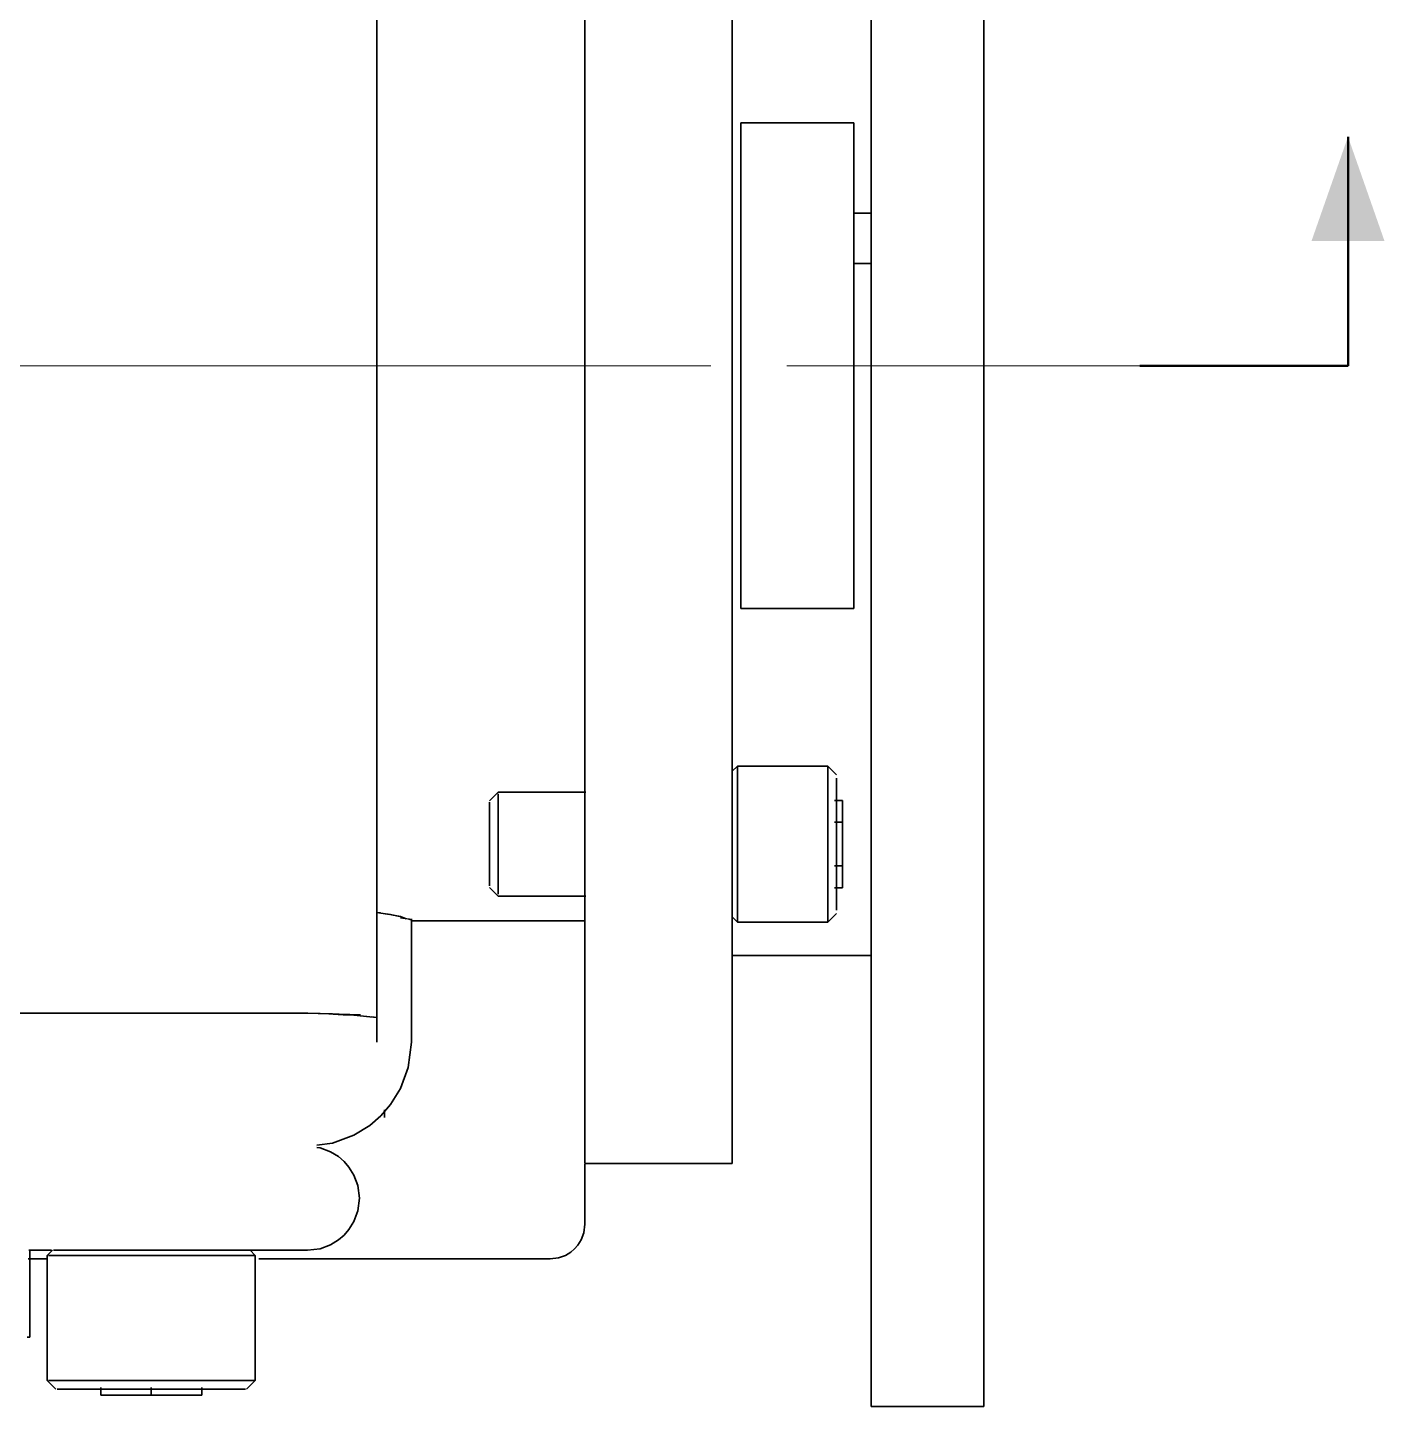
# Model space of a CAD drawing. Header units: millimetres. Extents: x 0 to 420, y 0 to 297.
# Drawn here: x 169.94 to 209.05, y 60 to 99.75 of the extents above; entities that cross this region are included whole.
import ezdxf

# ---------------------------------------------------------------- set-up
doc = ezdxf.new("R2010")
doc.units = ezdxf.units.MM
doc.header["$LTSCALE"] = 6
doc.linetypes.add('CENTER', pattern=[5.08, 3.175, -0.635, 0.635, -0.635])
for name, color, linetype, lineweight in [('CENTRO', 7, 'CENTER', 18), ('PLANO', 7, 'Continuous', 50), ('VISIVEL', 7, 'Continuous', 35)]:
    doc.layers.add(name, color=color, linetype=linetype, lineweight=lineweight)

msp = doc.modelspace()

# ---------------------------------------------------------------- hatches: boundary and pattern name
at = {"layer": 'PLANO'}
msp.add_hatch(color=7, dxfattribs=at).paths.add_polyline_path([(208, 96.6), (206.95, 93.6), (209.05, 93.6)])

# ---------------------------------------------------------------- linework, layer by layer
at = {"layer": 'CENTRO'}
for p, q in [((102, 90), (208, 90)), ((108, 90), (202, 90))]:
    msp.add_line(p, q, dxfattribs=at)
at = {"layer": 'PLANO'}
for q in [(208, 96.6), (202, 90)]:
    msp.add_line((208, 90), q, dxfattribs=at)
at = {"layer": 'VISIVEL'}
for p, q in [((186, 101.5), (186, 99.72)), ((190.25, 101.5), (190.25, 99.72)), ((180, 100.9), (180, 99.5)), ((180, 100.285), (180, 99.225)), ((186, 100.285), (186, 99.175)), ((194.25, 97.765), (194.25, 100.26)), ((197.5, 97.765), (197.5, 100.26)), ((197.5, 100.26), (197.5, 97.765)), ((190.25, 98.5), (190.25, 99.825)), ((197.5, 100), (197.5, 99.31)), ((197.5, 100), (197.5, 99.14)), ((197.5, 98.45), (197.5, 99.785)), ((197.5, 99.785), (197.5, 98.45)), ((180, 99.5), (180, 98.03)), ((186, 99.72), (186, 97.865)), ((190.25, 99.75), (190.25, 98.5)), ((190.25, 99.72), (190.25, 97.865)), ((190.25, 99.68), (190.25, 98.5)), ((194.25, 99.745), (194.25, 98.57)), ((180, 99.175), (180, 98.045)), ((186, 99.175), (186, 98)), ((197.5, 98.45), (197.5, 99.31)), ((197.5, 98.45), (197.5, 99.14)), ((180, 98.83), (180, 98)), ((190.25, 98.5), (190.25, 97.185)), ((190.25, 98.425), (190.25, 97.185)), ((194.25, 97.185), (194.25, 98.5)), ((194.25, 98.495), (194.25, 97.26)), ((197.5, 97.065), (197.5, 98.45)), ((197.5, 98.45), (197.5, 98.24)), ((197.5, 98.45), (197.5, 98.23)), ((197.5, 98.45), (197.5, 97.735)), ((197.5, 98.45), (197.5, 97.555)), ((197.5, 96.84), (197.5, 98.255)), ((197.5, 98.23), (197.5, 96.84)), ((180, 98.03), (180, 96.5)), ((180, 98), (180, 97.635)), ((180, 98), (180, 96.81)), ((186, 98), (186, 96.76)), ((186, 97.865), (186, 95.955)), ((190.25, 95.955), (190.25, 97.865)), ((180, 97.635), (180, 96.76)), ((194.25, 95.21), (194.25, 97.765)), ((197.5, 95.21), (197.5, 97.765)), ((197.5, 95.21), (197.5, 97.765)), ((197.5, 96.84), (197.5, 97.735)), ((197.5, 96.84), (197.5, 97.555)), ((190.25, 97.185), (190.25, 97.11)), ((190.25, 97.185), (190.25, 95.815)), ((190.25, 97.11), (190.25, 97)), ((190.25, 95.815), (190.25, 97)), ((193.75, 97), (190.5, 97)), ((190.5, 97), (190.5, 83)), ((192.485, 97), (190.5, 97)), ((190.5, 97), (190.5, 95.82)), ((190.5, 97), (190.5, 96.645)), ((190.605, 97), (190.5, 97)), ((190.605, 97), (193.75, 97)), ((193.75, 97), (192.485, 97)), ((193.75, 97), (193.75, 96.045)), ((193.75, 97), (193.75, 83)), ((194.25, 95.86), (194.25, 97.185)), ((194.25, 97.185), (194.25, 96.715)), ((194.25, 97.18), (194.25, 97)), ((194.25, 95.89), (194.25, 97)), ((197.5, 96.84), (197.5, 97.065)), ((180, 96.76), (180, 96.385)), ((180, 96.76), (180, 95.52)), ((186, 96.76), (186, 95.47)), ((197.5, 96.61), (197.5, 96.84)), ((197.5, 96.61), (197.5, 96.84)), ((197.5, 96.84), (197.5, 96.1)), ((197.5, 96.84), (197.5, 95.915)), ((197.5, 95.175), (197.5, 96.625)), ((197.5, 95.175), (197.5, 96.61)), ((197.5, 96.61), (197.5, 95.175)), ((180, 96.5), (180, 94.92)), ((180, 96.385), (180, 95.47)), ((186, 95.955), (186, 93.995)), ((190.25, 93.995), (190.25, 95.955)), ((190.25, 94.4), (190.25, 95.815)), ((190.25, 95.815), (190.25, 95.735)), ((190.5, 95.815), (190.5, 94.4)), ((190.5, 95.815), (190.5, 95.74)), ((193.75, 96.045), (193.75, 95.88)), ((194.25, 95.815), (194.25, 95.89)), ((194.25, 94.4), (194.25, 95.815)), ((194.25, 95.815), (194.25, 94.4)), ((194.25, 95.81), (194.25, 94.48)), ((197.5, 95.175), (197.5, 96.1)), ((197.5, 95.175), (197.5, 95.915)), ((180, 95.47), (180, 95.08)), ((180, 95.47), (180, 94.185)), ((186, 95.47), (186, 94.14)), ((190.25, 94.4), (190.25, 95.735)), ((190.5, 95.655), (190.5, 95.74)), ((190.5, 95.655), (190.5, 95.74)), ((190.5, 94.4), (190.5, 95.74)), ((190.5, 94.405), (190.5, 95.655)), ((193.75, 95.79), (193.75, 94.635)), ((193.75, 94.635), (193.75, 95.775)), ((193.75, 94.4), (193.75, 95.77)), ((180, 95.08), (180, 94.14)), ((194.25, 92.615), (194.25, 95.21)), ((197.5, 92.615), (197.5, 95.21)), ((197.5, 92.615), (197.5, 95.21)), ((197.5, 94.94), (197.5, 95.175)), ((197.5, 94.94), (197.5, 95.175)), ((197.5, 95.175), (197.5, 94.42)), ((197.5, 95.175), (197.5, 94.23)), ((180, 94.92), (180, 93.3)), ((193.75, 94.635), (193.75, 94.47)), ((197.5, 94.94), (197.5, 93.475)), ((197.5, 94.94), (197.5, 93.475)), ((190.25, 94.4), (190.25, 92.95)), ((190.25, 94.4), (190.25, 94.32)), ((190.25, 92.95), (190.25, 94.32)), ((190.5, 94.325), (190.5, 94.4)), ((190.5, 94.4), (190.5, 92.95)), ((190.5, 94.4), (190.5, 92.95)), ((190.5, 94.24), (190.5, 94.325)), ((190.5, 92.955), (190.5, 94.24)), ((194.25, 94.4), (193.75, 94.4)), ((193.75, 94.375), (193.75, 93.195)), ((193.75, 94.355), (193.75, 92.69)), ((193.75, 94.355), (193.75, 93.195)), ((194.25, 94.4), (194.25, 94.48)), ((194.25, 92.95), (194.25, 94.4)), ((194.25, 93.03), (194.25, 94.395)), ((197.5, 93.475), (197.5, 94.42)), ((197.5, 93.475), (197.5, 94.23)), ((180, 94.14), (180, 93.74)), ((180, 94.14), (180, 92.825)), ((186, 94.14), (186, 92.78)), ((186, 93.995), (186, 92.005)), ((190.25, 93.995), (190.25, 92.005)), ((180, 93.74), (180, 92.78)), ((197.5, 93.475), (197.5, 93.23)), ((197.5, 93.475), (197.5, 91.98)), ((197.5, 93.475), (197.5, 92.705)), ((197.5, 93.475), (197.5, 92.51)), ((180, 93.3), (180, 91.655)), ((193.75, 93.195), (193.75, 93.02)), ((193.75, 93.195), (193.75, 92.95)), ((194.25, 92.95), (194.25, 93.03)), ((197.5, 93.23), (197.5, 91.745)), ((180, 92.78), (180, 92.37)), ((180, 92.78), (180, 91.44)), ((186, 92.78), (186, 91.395)), ((190.25, 92.95), (190.25, 91.48)), ((190.25, 92.95), (190.25, 92.87)), ((190.25, 91.48), (190.25, 92.87)), ((190.5, 92.875), (190.5, 92.95)), ((190.5, 92.79), (190.5, 92.875)), ((190.5, 92.875), (190.5, 91.48)), ((190.5, 91.485), (190.5, 92.79)), ((190.5, 92.79), (190.5, 91.48)), ((194.25, 92.95), (193.75, 92.95)), ((193.75, 92.69), (193.75, 92.94)), ((193.75, 92.925), (193.75, 91.725)), ((193.75, 92.14), (193.75, 92.69)), ((194.25, 92.95), (194.25, 91.48)), ((194.25, 92.945), (194.25, 91.565)), ((194.25, 90), (194.25, 92.615)), ((197.5, 91.745), (197.5, 92.705)), ((197.5, 92.615), (197.5, 90)), ((197.5, 90), (197.5, 92.615)), ((180, 92.37), (180, 91.395)), ((197.5, 91.745), (197.5, 92.51)), ((186, 92.005), (186, 90)), ((190.25, 92.005), (190.25, 90)), ((193.75, 92.14), (193.75, 91.545)), ((197.5, 91.98), (197.5, 91.745)), ((180, 91.655), (180, 90)), ((190.25, 91.48), (190.25, 91.4)), ((190.25, 91.48), (190.25, 90)), ((190.5, 91.405), (190.5, 91.48)), ((190.5, 91.405), (190.5, 91.48)), ((193.75, 91.725), (193.75, 91.555)), ((193.75, 91.48), (193.75, 90.51)), ((193.75, 90.51), (193.75, 91.465)), ((193.75, 91.455), (193.75, 90.245)), ((194.25, 91.595), (194.25, 91.39)), ((194.25, 91.595), (194.25, 91.465)), ((194.25, 91.48), (194.25, 91.565)), ((194.25, 91.43), (194.25, 91.555)), ((194.25, 91.43), (194.25, 91.51)), ((194.25, 91.48), (194.25, 90)), ((194.25, 91.475), (194.25, 90.08)), ((194.25, 91.165), (194.25, 91.43)), ((194.25, 91.43), (194.25, 91.225)), ((197.5, 91.745), (197.5, 90.24)), ((197.5, 91.745), (197.5, 90.24)), ((197.5, 91.745), (197.5, 90.775)), ((197.5, 91.745), (197.5, 90.97)), ((197.5, 91.57), (197.5, 91.65)), ((197.5, 91.45), (197.5, 91.595)), ((197.5, 91.585), (197.5, 91.46)), ((197.5, 91.585), (197.5, 91.46)), ((197.5, 91.44), (197.5, 91.565)), ((197.5, 91.44), (197.5, 91.565)), ((197.5, 91.43), (197.5, 91.555)), ((197.5, 91.165), (197.5, 91.43)), ((197.5, 91.43), (197.5, 91.165)), ((197.5, 91.165), (197.5, 91.43)), ((180, 91.395), (180, 90.985)), ((180, 91.395), (180, 90.045)), ((186, 91.395), (186, 90)), ((190.25, 90), (190.25, 91.4)), ((190.5, 91.315), (190.5, 91.405)), ((190.5, 91.015), (190.5, 91.405)), ((190.5, 90.005), (190.5, 91.315)), ((190.5, 91.015), (190.5, 91.315)), ((194.25, 91.165), (194.25, 91.37)), ((194.25, 91.165), (194.25, 90.825)), ((194.25, 91.165), (194.25, 90.825)), ((194.25, 91.165), (194.25, 90.905)), ((194.25, 91.165), (194.25, 91.09)), ((194.25, 90.825), (194.25, 91.09)), ((197.5, 91.415), (197.5, 91.215)), ((197.5, 91.415), (197.5, 91.215)), ((197.5, 91.18), (197.5, 91.38)), ((197.5, 91.38), (197.5, 91.18)), ((197.5, 91.165), (197.5, 90.825)), ((197.5, 91.04), (197.5, 91.165)), ((197.5, 91.15), (197.5, 90.885)), ((197.5, 91.15), (197.5, 90.885)), ((197.5, 91.135), (197.5, 90.825)), ((197.5, 90.845), (197.5, 91.105)), ((197.5, 90.845), (197.5, 91.105)), ((197.5, 91.04), (197.5, 90.825)), ((180, 90.985), (180, 90)), ((190.5, 91.015), (190.5, 90.005)), ((194.25, 90.825), (194.25, 90.905)), ((194.25, 90.825), (194.25, 90.715)), ((194.25, 90.825), (194.25, 90.735)), ((194.25, 90.825), (194.25, 90.515)), ((194.25, 90.735), (194.25, 90.425)), ((194.25, 90.425), (194.25, 90.735)), ((194.25, 90.715), (194.25, 90.385)), ((197.5, 90), (197.5, 90.97)), ((197.5, 90.825), (197.5, 90.605)), ((197.5, 90.825), (197.5, 90.425)), ((197.5, 90.825), (197.5, 90.16)), ((197.5, 90.825), (197.5, 90.725)), ((197.5, 90.805), (197.5, 90.5)), ((197.5, 90.805), (197.5, 90.5)), ((197.5, 90), (197.5, 90.775)), ((197.5, 90.45), (197.5, 90.755)), ((197.5, 90.45), (197.5, 90.755)), ((197.5, 90.64), (197.5, 90.725)), ((197.5, 90.64), (197.5, 90.425)), ((193.75, 90.29), (193.75, 90.51)), ((193.75, 90.245), (193.75, 90.07)), ((194.25, 90.425), (194.25, 90.515)), ((194.25, 90), (194.25, 90.425)), ((194.25, 90.425), (194.25, 90.33)), ((194.25, 90.425), (194.25, 90.095)), ((194.25, 90.385), (194.25, 90)), ((194.25, 90), (194.25, 90.33)), ((197.5, 90.605), (197.5, 90.425)), ((197.5, 90.425), (197.5, 90.24)), ((197.5, 90.425), (197.5, 90.35)), ((197.5, 90.425), (197.5, 90.115)), ((197.5, 90.425), (197.5, 90.35)), ((197.5, 90.425), (197.5, 90.35)), ((197.5, 90.405), (197.5, 90.08)), ((197.5, 90.405), (197.5, 90.08)), ((197.5, 90.355), (197.5, 90.16)), ((197.5, 90.35), (197.5, 90.16)), ((197.5, 90.025), (197.5, 90.35)), ((197.5, 90.025), (197.5, 90.35)), ((197.5, 90.24), (197.5, 90.08)), ((197.5, 90), (197.5, 90.24)), ((197.5, 90.24), (197.5, 90)), ((180, 90), (180, 89.59)), ((180, 88.345), (180, 90)), ((180, 88.605), (180, 89.955)), ((186, 90), (186, 87.995)), ((186, 90), (186, 88.605)), ((190.25, 90), (190.25, 87.995)), ((190.25, 90), (190.25, 89.92)), ((190.25, 88.52), (190.25, 90)), ((190.25, 88.52), (190.25, 89.92)), ((190.5, 89.845), (190.5, 90)), ((190.5, 90), (190.5, 89.925)), ((190.5, 89.925), (190.5, 89.835)), ((190.5, 89.71), (190.5, 89.845)), ((190.5, 89.835), (190.5, 88.525)), ((193.75, 89.985), (193.75, 88.52)), ((193.75, 89.975), (193.75, 88.765)), ((194.25, 90), (194.25, 90.095)), ((194.25, 90), (194.25, 90.08)), ((194.25, 87.385), (194.25, 90)), ((194.25, 90), (194.25, 89.605)), ((194.25, 90), (194.25, 89.575)), ((194.25, 90), (194.25, 88.6)), ((194.25, 90), (194.25, 89.905)), ((194.25, 90), (194.25, 89.67)), ((194.25, 89.995), (194.25, 88.6)), ((194.25, 89.575), (194.25, 89.905)), ((197.5, 90.16), (197.5, 90.04)), ((197.5, 90.16), (197.5, 90)), ((197.5, 90.08), (197.5, 90)), ((197.5, 90.08), (197.5, 90)), ((197.5, 90), (197.5, 90.08)), ((197.5, 90), (197.5, 90.08)), ((197.5, 90), (197.5, 87.385)), ((197.5, 87.385), (197.5, 90)), ((197.5, 90), (197.5, 89.92)), ((197.5, 90), (197.5, 89.76)), ((197.5, 90), (197.5, 89.92)), ((197.5, 90), (197.5, 89.755)), ((197.5, 90), (197.5, 89.84)), ((197.5, 90), (197.5, 89.03)), ((197.5, 90), (197.5, 89.225)), ((197.5, 90), (197.5, 89.92)), ((197.5, 90), (197.5, 89.92)), ((197.5, 89.975), (197.5, 89.65)), ((197.5, 89.975), (197.5, 89.65)), ((197.5, 89.96), (197.5, 89.84)), ((197.5, 89.92), (197.5, 89.575)), ((197.5, 89.595), (197.5, 89.92)), ((197.5, 89.595), (197.5, 89.92)), ((197.5, 89.84), (197.5, 89.575)), ((197.5, 89.84), (197.5, 89.575)), ((180, 89.59), (180, 88.605)), ((190.5, 89.49), (190.5, 89.71)), ((190.5, 89.49), (190.5, 88.52)), ((194.25, 89.575), (194.25, 89.67)), ((194.25, 89.255), (194.25, 89.575)), ((194.25, 89.575), (194.25, 88.75)), ((194.25, 89.575), (194.25, 89.485)), ((194.25, 89.575), (194.25, 89.265)), ((194.25, 89.175), (194.25, 89.485)), ((197.5, 88.255), (197.5, 89.76)), ((197.5, 88.255), (197.5, 89.755)), ((197.5, 89.575), (197.5, 89.65)), ((197.5, 89.575), (197.5, 89.65)), ((197.5, 89.575), (197.5, 89.175)), ((197.5, 89.575), (197.5, 89.175)), ((197.5, 89.575), (197.5, 88.945)), ((197.5, 89.425), (197.5, 89.575)), ((197.5, 89.55), (197.5, 89.245)), ((197.5, 89.55), (197.5, 89.245)), ((197.5, 89.195), (197.5, 89.5)), ((197.5, 89.195), (197.5, 89.5)), ((194.25, 89.175), (194.25, 89.265)), ((194.25, 89.175), (194.25, 88.835)), ((194.25, 89.175), (194.25, 89.095)), ((194.25, 89.175), (194.25, 88.91)), ((194.25, 89.16), (194.25, 88.875)), ((194.25, 88.835), (194.25, 89.095)), ((197.5, 89.34), (197.5, 89.425)), ((197.5, 88.255), (197.5, 89.225)), ((197.5, 89.175), (197.5, 89.045)), ((197.5, 88.88), (197.5, 89.175)), ((197.5, 89.155), (197.5, 88.895)), ((197.5, 89.155), (197.5, 88.895)), ((197.5, 88.96), (197.5, 89.13)), ((197.5, 89.12), (197.5, 88.84)), ((197.5, 88.85), (197.5, 89.115)), ((197.5, 88.85), (197.5, 89.115)), ((193.75, 88.765), (193.75, 88.59)), ((194.25, 88.965), (194.25, 88.57)), ((194.25, 88.835), (194.25, 88.91)), ((194.25, 88.835), (194.25, 88.63)), ((194.25, 88.57), (194.25, 88.775)), ((197.5, 88.255), (197.5, 89.03)), ((197.5, 88.57), (197.5, 88.97)), ((197.5, 88.96), (197.5, 88.835)), ((197.5, 88.835), (197.5, 88.69)), ((197.5, 88.835), (197.5, 88.57)), ((197.5, 88.835), (197.5, 88.57)), ((197.5, 88.82), (197.5, 88.62)), ((197.5, 88.82), (197.5, 88.62)), ((197.5, 88.585), (197.5, 88.785)), ((197.5, 88.585), (197.5, 88.785)), ((180, 88.605), (180, 88.2)), ((180, 87.22), (180, 88.56)), ((180, 88.345), (180, 86.7)), ((186, 88.605), (186, 87.22)), ((190.25, 87.05), (190.25, 88.52)), ((190.25, 88.52), (190.25, 88.435)), ((190.25, 87.05), (190.25, 88.435)), ((190.5, 88.52), (190.5, 88.44)), ((190.5, 88.52), (190.5, 87.045)), ((190.5, 88.44), (190.5, 88.355)), ((190.5, 88.355), (190.5, 87.055)), ((190.5, 88.355), (190.5, 87.045)), ((193.75, 88.505), (193.75, 88.31)), ((193.75, 88.49), (193.75, 87.295)), ((193.75, 87.295), (193.75, 88.31)), ((194.25, 88.52), (194.25, 88.6)), ((194.25, 88.57), (194.25, 88.445)), ((194.25, 88.405), (194.25, 88.535)), ((194.25, 88.52), (194.25, 87.13)), ((194.25, 88.515), (194.25, 87.13)), ((194.25, 88.495), (194.25, 88.405)), ((197.5, 88.57), (197.5, 88.405)), ((197.5, 88.56), (197.5, 88.435)), ((197.5, 88.56), (197.5, 88.435)), ((197.5, 88.405), (197.5, 88.54)), ((197.5, 88.415), (197.5, 88.54)), ((197.5, 88.415), (197.5, 88.54)), ((197.5, 88.515), (197.5, 88.435)), ((197.5, 88.015), (197.5, 88.255)), ((197.5, 88.015), (197.5, 88.255)), ((197.5, 88.255), (197.5, 87.295)), ((197.5, 88.255), (197.5, 87.49)), ((180, 88.2), (180, 87.22)), ((186, 87.995), (186, 86.005)), ((190.25, 87.995), (190.25, 86.005)), ((197.5, 88.015), (197.5, 86.525)), ((197.5, 88.015), (197.5, 86.525)), ((197.5, 86.525), (197.5, 87.49)), ((180, 87.22), (180, 86.82)), ((180, 85.86), (180, 87.175)), ((186, 87.22), (186, 85.86)), ((190.25, 87.05), (190.25, 86.97)), ((190.25, 85.6), (190.25, 87.05)), ((190.5, 87.05), (190.5, 86.97)), ((193.75, 87.295), (193.75, 87.12)), ((194.25, 84.79), (194.25, 87.385)), ((194.25, 87.05), (194.25, 87.13)), ((194.25, 87.05), (194.25, 85.68)), ((197.5, 87.385), (197.5, 84.79)), ((197.5, 84.79), (197.5, 87.385)), ((197.5, 86.525), (197.5, 87.295)), ((180, 86.82), (180, 85.86)), ((180, 86.7), (180, 85.08)), ((190.25, 85.6), (190.25, 86.97)), ((190.5, 86.525), (190.5, 87.045)), ((190.5, 86.97), (190.5, 86.885)), ((190.5, 86.885), (190.5, 85.605)), ((193.75, 87.035), (193.75, 86.175)), ((193.75, 86.175), (193.75, 87.035)), ((193.75, 87.02), (193.75, 85.84)), ((194.25, 87.045), (194.25, 85.68)), ((190.5, 86.525), (190.5, 85.605)), ((197.5, 86.525), (197.5, 86.29)), ((197.5, 86.525), (197.5, 86.29)), ((197.5, 86.525), (197.5, 85.58)), ((197.5, 86.525), (197.5, 85.77)), ((197.5, 86.29), (197.5, 84.825)), ((197.5, 84.825), (197.5, 86.29)), ((197.5, 85.82), (197.5, 86.27)), ((180, 85.86), (180, 85.465)), ((186, 86.005), (186, 84.045)), ((186, 85.86), (186, 84.53)), ((190.25, 86.005), (190.25, 84.045)), ((193.75, 85.67), (193.75, 86.17)), ((197.5, 85.82), (197.5, 86.24)), ((180, 84.53), (180, 85.815)), ((180, 85.465), (180, 84.53)), ((190.25, 84.185), (190.25, 85.6)), ((190.25, 85.6), (190.25, 85.52)), ((190.25, 84.185), (190.25, 85.52)), ((190.5, 85.6), (190.5, 85.525)), ((190.5, 85.525), (190.5, 85.445)), ((193.75, 85.84), (193.75, 85.67)), ((193.75, 84.015), (193.75, 85.595)), ((193.75, 85.595), (193.75, 84.185)), ((193.75, 85.575), (193.75, 84.42)), ((193.75, 84.255), (193.75, 85.56)), ((194.25, 85.6), (194.25, 85.68)), ((194.25, 85.6), (194.25, 85.68)), ((194.25, 85.595), (194.25, 84.265)), ((197.5, 84.825), (197.5, 85.77)), ((197.5, 84.825), (197.5, 85.58)), ((180, 85.08), (180, 83.5)), ((190.5, 85.445), (190.5, 84.19)), ((190.5, 84.73), (190.5, 85.445)), ((190.5, 84.73), (190.5, 84.19)), ((194.25, 82.235), (194.25, 84.79)), ((197.5, 84.825), (197.5, 84.085)), ((197.5, 84.825), (197.5, 83.9)), ((197.5, 84.825), (197.5, 83.39)), ((197.5, 84.825), (197.5, 83.39)), ((197.5, 82.235), (197.5, 84.79)), ((197.5, 84.79), (197.5, 82.235)), ((180, 84.53), (180, 84.15)), ((180, 83.24), (180, 84.48)), ((186, 84.53), (186, 83.24)), ((193.75, 84.42), (193.75, 84.255)), ((194.25, 84.185), (194.25, 84.265)), ((180, 84.15), (180, 83.24)), ((186, 84.045), (186, 82.135)), ((190.25, 82.76), (190.25, 84.185)), ((190.25, 84.185), (190.25, 84.11)), ((190.25, 82.815), (190.25, 84.185)), ((190.25, 82.815), (190.25, 84.11)), ((190.25, 84.045), (190.25, 82.135)), ((190.5, 84.115), (190.5, 84.035)), ((190.5, 84.035), (190.5, 84.115)), ((190.5, 83), (190.5, 84.035)), ((190.5, 83), (190.5, 84.035)), ((193.75, 84.015), (193.75, 84.185)), ((193.75, 84.16), (193.75, 83.045)), ((193.75, 83), (193.75, 84.015)), ((194.25, 82.89), (194.25, 84.18)), ((197.5, 84.085), (197.5, 83.16)), ((197.5, 83.16), (197.5, 83.9)), ((180, 83.5), (180, 81.97)), ((180, 83.24), (180, 82.875)), ((180, 82), (180, 83.19)), ((186, 83.24), (186, 82)), ((197.5, 83.16), (197.5, 83.39)), ((197.5, 83.16), (197.5, 83.39)), ((197.5, 83.16), (197.5, 82.445)), ((197.5, 82.265), (197.5, 83.16)), ((197.5, 82.935), (197.5, 83.16)), ((197.5, 82.935), (197.5, 83.16)), ((197.5, 83.16), (197.5, 82.93)), ((180, 82.875), (180, 82)), ((190.25, 82.955), (190.25, 83.045)), ((190.25, 82.905), (190.25, 83)), ((190.25, 82.89), (190.25, 82.985)), ((190.25, 81.5), (190.25, 82.815)), ((190.25, 81.5), (190.25, 82.74)), ((193.75, 83), (190.5, 83)), ((191.765, 83), (190.5, 83)), ((190.5, 83), (193.115, 83)), ((193.75, 83), (191.765, 83)), ((193.75, 83), (193.115, 83)), ((194.25, 82.815), (194.25, 82.89)), ((194.25, 81.5), (194.25, 82.815)), ((194.25, 82.815), (194.25, 81.57)), ((194.25, 81.575), (194.25, 82.81)), ((194.25, 81.5), (194.25, 82.81)), ((197.5, 82.935), (197.5, 81.55)), ((197.5, 81.55), (197.5, 82.935)), ((197.5, 81.55), (197.5, 82.445)), ((180, 82), (180, 81.655)), ((180, 81.97), (180, 80.5)), ((180, 80.825), (180, 81.955)), ((186, 82.135), (186, 80.28)), ((186, 82), (186, 80.825)), ((190.25, 82.135), (190.25, 80.28)), ((194.25, 79.74), (194.25, 82.235)), ((197.5, 81.55), (197.5, 82.265)), ((197.5, 82.235), (197.5, 79.74)), ((197.5, 79.74), (197.5, 82.235)), ((180, 80.825), (180, 81.845)), ((180, 81.655), (180, 80.825)), ((190.25, 80.25), (190.25, 81.5)), ((194.25, 80.32), (194.25, 81.495)), ((197.5, 81.55), (197.5, 81.33)), ((197.5, 81.33), (197.5, 81.55)), ((197.5, 81.55), (197.5, 80.86)), ((197.5, 81.55), (197.5, 80.69)), ((190.25, 80.25), (190.25, 81.43)), ((194.25, 80.32), (194.25, 81.43)), ((197.5, 81.33), (197.5, 80)), ((197.5, 81.33), (197.5, 80)), ((197.5, 80), (197.5, 81.25)), ((180, 80.825), (180, 80.495)), ((180, 79.715), (180, 80.775)), ((186, 80.825), (186, 79.715)), ((197.5, 80), (197.5, 80.86)), ((197.5, 80), (197.5, 80.69)), ((180, 80.5), (180, 79.1)), ((180, 80.495), (180, 79.715)), ((186, 80.28), (186, 78.5)), ((190.25, 80.28), (190.25, 78.5)), ((190.25, 80.25), (190.25, 78.99)), ((190.25, 79.075), (190.25, 80.25)), ((190.25, 79.075), (190.25, 80.185)), ((194.25, 80.25), (194.25, 78.99)), ((194.25, 79.075), (194.25, 80.25)), ((194.25, 79.14), (194.25, 80.245)), ((194.25, 79.075), (194.25, 80.24)), ((197.5, 79.795), (197.5, 80)), ((197.5, 80), (197.5, 78.73)), ((197.5, 80), (197.5, 79.18)), ((197.5, 80), (197.5, 79.345)), ((180, 79.715), (180, 79.415)), ((180, 78.685), (180, 79.665)), ((180, 78.685), (180, 79.55)), ((186, 79.715), (186, 78.685)), ((194.25, 77.32), (194.25, 79.74)), ((197.5, 79.795), (197.5, 78.53)), ((197.5, 77.32), (197.5, 79.74)), ((197.5, 79.74), (197.5, 77.32)), ((180, 79.415), (180, 78.685)), ((180, 79.1), (180, 77.785)), ((197.5, 78.53), (197.5, 79.345)), ((197.5, 78.53), (197.5, 79.18)), ((190.25, 78.255), (190.25, 79.075)), ((190.25, 78.325), (190.25, 79.01)), ((194.25, 79.075), (194.25, 78.035)), ((194.25, 78.04), (194.25, 79.07)), ((197.5, 78.73), (197.5, 78.53)), ((180, 78.685), (180, 78.41)), ((180, 77.745), (180, 78.635)), ((180, 78.41), (180, 77.745)), ((186, 78.685), (186, 77.745)), ((186, 78.5), (186, 76.81)), ((190.25, 78.5), (190.25, 76.81)), ((190.25, 78.47), (190.25, 78.3)), ((190.4, 78.46), (190.25, 78.31)), ((190.4, 78.46), (190.25, 78.31)), ((190.25, 78.435), (190.25, 78.255)), ((190.25, 78.32), (190.25, 78.41)), ((193, 78.46), (190.4, 78.46)), ((190.4, 78.35), (190.4, 78.435)), ((190.4, 78.435), (190.4, 78.35)), ((190.4, 78.35), (190.4, 78.435)), ((190.4, 78.435), (190.4, 78.35)), ((190.4, 78.215), (190.4, 78.35)), ((193.25, 78.21), (193, 78.46)), ((193, 78.35), (193, 78.435)), ((193, 78.435), (193, 78.35)), ((193, 78.215), (193, 78.35)), ((197.5, 78.53), (197.5, 77.335)), ((197.5, 78.53), (197.5, 78.335)), ((197.5, 78.53), (197.5, 77.76)), ((197.5, 78.53), (197.5, 77.915)), ((197.5, 78.335), (197.5, 77.145)), ((190.25, 78.21), (190.25, 78.285)), ((190.25, 78.085), (190.25, 78.21)), ((190.25, 77.91), (190.25, 78.085)), ((190.25, 77.695), (190.25, 77.91)), ((190.4, 78.03), (190.4, 78.215)), ((190.4, 77.8), (190.4, 78.03)), ((193, 78.03), (193, 78.215)), ((193, 77.8), (193, 78.03)), ((193.25, 77.995), (193.25, 78.115)), ((193.25, 78.115), (193.25, 77.995)), ((193.25, 77.83), (193.25, 77.995)), ((193.25, 77.995), (193.25, 77.83)), ((194.25, 76.975), (194.25, 77.98)), ((194.25, 77.035), (194.25, 77.975)), ((197.5, 77.145), (197.5, 77.915)), ((180, 77.785), (180, 76.565)), ((180, 77.745), (180, 77.495)), ((180, 76.895), (180, 77.69)), ((183.5, 77.71), (183.25, 77.46)), ((186.03, 77.71), (183.5, 77.71)), ((183.5, 77.51), (183.5, 77.66)), ((183.5, 77.27), (183.5, 77.51)), ((186, 77.685), (186, 77.855)), ((186, 77.855), (186, 77.685)), ((186, 77.855), (186, 77.71)), ((186, 77.685), (186, 77.825)), ((186, 77.745), (186, 77.66)), ((186, 77.675), (186, 77.33)), ((186, 77.415), (186, 77.64)), ((190.25, 77.445), (190.25, 77.695)), ((190.4, 77.535), (190.4, 77.8)), ((190.4, 77.235), (190.4, 77.535)), ((193, 77.535), (193, 77.8)), ((193, 77.235), (193, 77.535)), ((193.25, 77.625), (193.25, 77.83)), ((193.25, 77.83), (193.25, 77.625)), ((193.25, 77.385), (193.25, 77.625)), ((193.25, 77.625), (193.25, 77.465)), ((197.5, 77.145), (197.5, 77.76)), ((180, 77.495), (180, 76.895)), ((183.25, 77.295), (183.25, 77.42)), ((183.25, 77.42), (183.25, 77.295)), ((183.25, 77.095), (183.25, 77.295)), ((183.25, 77.295), (183.25, 77.095)), ((183.5, 76.96), (183.5, 77.27)), ((186, 77.37), (186, 77.06)), ((186, 77.06), (186, 77.355)), ((190.25, 77.165), (190.25, 77.445)), ((190.25, 76.86), (190.25, 77.165)), ((190.4, 76.905), (190.4, 77.235)), ((193, 76.905), (193, 77.235)), ((193.2, 77.47), (193.425, 77.47)), ((193.25, 77.12), (193.25, 77.385)), ((193.25, 76.83), (193.25, 77.12)), ((193.425, 76.84), (193.425, 77.47)), ((193.425, 77.47), (193.425, 76.84)), ((194.25, 75), (194.25, 77.32)), ((197.5, 77.335), (197.5, 77.145)), ((197.5, 75), (197.5, 77.32)), ((197.5, 75), (197.5, 77.32)), ((197.5, 76.965), (197.5, 77.145)), ((197.5, 76.04), (197.5, 77.145)), ((197.5, 77.145), (197.5, 76.43)), ((197.5, 77.145), (197.5, 76.575)), ((180, 76.895), (180, 76.675)), ((180, 76.145), (180, 76.835)), ((183.25, 76.835), (183.25, 77.095)), ((183.25, 77.095), (183.25, 76.835)), ((183.25, 76.535), (183.25, 76.835)), ((183.25, 76.835), (183.25, 76.535)), ((183.5, 76.6), (183.5, 76.96)), ((186, 76.975), (186, 77.06)), ((186, 76.65), (186, 76.995)), ((186, 76.975), (186, 76.65)), ((186, 76.81), (186, 75.215)), ((190.25, 76.54), (190.25, 76.86)), ((190.25, 76.81), (190.25, 75.215)), ((190.4, 76.565), (190.4, 76.905)), ((193, 76.565), (193, 76.905)), ((193.2, 76.84), (193.425, 76.84)), ((193.25, 76.525), (193.25, 76.83)), ((193.425, 75.58), (193.425, 76.84)), ((193.425, 76.84), (193.425, 75.58)), ((194.25, 76.125), (194.25, 76.975)), ((194.25, 76.075), (194.25, 76.875)), ((197.5, 76.965), (197.5, 75.86)), ((180, 76.675), (180, 76.145)), ((180, 76.565), (180, 75.445)), ((183.25, 76.21), (183.25, 76.535)), ((183.25, 76.535), (183.25, 76.21)), ((183.5, 76.21), (183.5, 76.6)), ((186, 76.65), (186, 76.43)), ((186, 76.21), (186, 76.58)), ((186, 76.43), (186, 76.21)), ((190.25, 76.21), (190.25, 76.54)), ((190.4, 76.21), (190.4, 76.565)), ((193, 76.21), (193, 76.565)), ((193.25, 76.21), (193.25, 76.525)), ((197.5, 75.86), (197.5, 76.575)), ((197.5, 75.86), (197.5, 76.43)), ((180, 76.145), (180, 75.955)), ((180, 75.5), (180, 76.08)), ((180, 75.5), (180, 75.985)), ((180, 75.955), (180, 75.5)), ((183.25, 75.89), (183.25, 76.21)), ((183.25, 76.21), (183.25, 75.89)), ((183.5, 75.825), (183.5, 76.21)), ((186, 76.21), (186, 75.425)), ((186, 75.77), (186, 76.14)), ((190.25, 75.885), (190.25, 76.21)), ((190.4, 75.86), (190.4, 76.21)), ((193, 75.86), (193, 76.21)), ((193.25, 75.9), (193.25, 76.21)), ((194.25, 75.28), (194.25, 76.075)), ((194.25, 75.32), (194.25, 76.075)), ((194.25, 75.32), (194.25, 76.07)), ((197.5, 75.86), (197.5, 76.04)), ((183.25, 75.585), (183.25, 75.89)), ((183.25, 75.89), (183.25, 75.585)), ((183.25, 75.33), (183.25, 75.585)), ((183.25, 75.585), (183.25, 75.33)), ((183.5, 75.46), (183.5, 75.825)), ((186, 75.53), (186, 75.715)), ((186, 75.36), (186, 75.705)), ((186, 75.53), (186, 75.36)), ((190.25, 75.56), (190.25, 75.885)), ((190.25, 75.26), (190.25, 75.56)), ((190.4, 75.515), (190.4, 75.86)), ((193, 75.515), (193, 75.86)), ((193.2, 75.58), (193.425, 75.58)), ((193.25, 75.595), (193.25, 75.9)), ((193.25, 75.305), (193.25, 75.595)), ((193.425, 74.95), (193.425, 75.58)), ((193.425, 74.95), (193.425, 75.58)), ((197.5, 75.86), (197.5, 74.84)), ((197.5, 75.695), (197.5, 75.86)), ((197.5, 75.86), (197.5, 75.205)), ((197.5, 75.86), (197.5, 75.335)), ((197.5, 75.695), (197.5, 74.68)), ((180, 75.445), (180, 74.435)), ((180, 74.965), (180, 75.425)), ((180, 75.34), (180, 74.965)), ((183.25, 75.13), (183.25, 75.33)), ((183.25, 75.33), (183.25, 75.13)), ((183.25, 75.005), (183.25, 75.13)), ((183.25, 75.13), (183.25, 75.005)), ((183.5, 75.15), (183.5, 75.46)), ((183.5, 74.91), (183.5, 75.15)), ((186, 75.36), (186, 75.1)), ((186, 75.01), (186, 75.305)), ((186, 75.215), (186, 73.735)), ((186, 75.215), (186, 74.02)), ((190.25, 74.975), (190.25, 75.26)), ((190.25, 75.215), (190.25, 73.735)), ((190.4, 75.19), (190.4, 75.515)), ((190.4, 74.89), (190.4, 75.19)), ((193, 75.19), (193, 75.515)), ((193, 74.89), (193, 75.19)), ((193.25, 75.035), (193.25, 75.305)), ((194.25, 74.595), (194.25, 75.28)), ((194.25, 74.63), (194.25, 75.275)), ((194.25, 74.595), (194.25, 75.275)), ((197.5, 75.335), (197.5, 74.68)), ((197.5, 74.68), (197.5, 75.205)), ((180, 74.965), (180, 74.84)), ((180, 74.965), (180, 74.865)), ((180, 74.545), (180, 74.865)), ((180, 74.84), (180, 74.545)), ((183.5, 74.71), (183.25, 74.96)), ((183.5, 74.765), (183.5, 74.91)), ((186, 74.975), (186, 74.74)), ((186, 74.74), (186, 74.965)), ((186, 74.66), (186, 74.74)), ((186, 74.74), (186, 74.6)), ((190.25, 74.725), (190.25, 74.975)), ((190.4, 74.62), (190.4, 74.89)), ((193, 74.62), (193, 74.89)), ((193.2, 74.95), (193.425, 74.95)), ((193.25, 74.795), (193.25, 75.035)), ((193.25, 74.955), (193.25, 74.795)), ((193.25, 74.595), (193.25, 74.795)), ((193.25, 74.795), (193.25, 74.595)), ((194.25, 75), (194.25, 72.795)), ((197.5, 72.795), (197.5, 75)), ((197.5, 72.795), (197.5, 75)), ((197.5, 74.84), (197.5, 74.68)), ((180, 74.545), (180, 74.455)), ((180, 74.545), (180, 74.275)), ((180, 74.455), (180, 74.245)), ((180, 74.435), (180, 73.545)), ((186.03, 74.71), (183.5, 74.71)), ((186, 74.715), (186, 74.545)), ((186, 74.57), (186, 74.71)), ((186, 74.7), (186, 74.605)), ((186, 74.66), (186, 74.57)), ((186, 74.545), (186, 74.245)), ((190.25, 74.51), (190.25, 74.725)), ((190.25, 74.34), (190.25, 74.51)), ((190.25, 74.215), (190.25, 74.34)), ((190.4, 74.39), (190.4, 74.62)), ((190.4, 74.205), (190.4, 74.39)), ((193, 74.39), (193, 74.62)), ((193, 74.205), (193, 74.39)), ((193.25, 74.43), (193.25, 74.595)), ((193.25, 74.595), (193.25, 74.43)), ((193.25, 74.31), (193.25, 74.43)), ((193.25, 74.43), (193.25, 74.31)), ((194.25, 74.055), (194.25, 74.59)), ((197.5, 74.68), (197.5, 73.68)), ((197.5, 73.765), (197.5, 74.68)), ((197.5, 74.68), (197.5, 74.09)), ((197.5, 74.68), (197.5, 74.205)), ((197.5, 74.68), (197.5, 74.515)), ((197.5, 74.53), (197.5, 74.68)), ((197.5, 74.53), (197.5, 73.615)), ((180.105, 74.225), (180, 74.235)), ((180, 70.5), (180, 74.235)), ((180.12, 74.22), (180, 74.235)), ((180, 71.215), (180, 74.235)), ((180.37, 74.185), (180.12, 74.22)), ((180.12, 74.22), (180.395, 74.18)), ((180.4, 74.18), (180.655, 74.125)), ((180.685, 74.12), (180.425, 74.175)), ((180.685, 74.12), (180.85, 74.06)), ((180.89, 74.055), (180.685, 74.08)), ((180.91, 74.055), (180.99, 74.025)), ((181, 70.5), (181, 74.06)), ((181, 74.06), (181, 70.5)), ((181, 74.06), (181, 70.5)), ((181, 70.5), (181, 74.055)), ((186, 74), (181, 74)), ((181, 73.965), (181, 70.5)), ((186, 74.06), (186, 74.245)), ((186, 73.735), (186, 74.02)), ((186, 73.735), (186, 74.02)), ((186, 73.735), (186, 74.015)), ((190.25, 74.135), (190.25, 74.215)), ((190.25, 74.025), (190.25, 74.115)), ((190.4, 73.96), (190.25, 74.11)), ((190.25, 74.025), (190.25, 74.105)), ((190.25, 73.58), (190.25, 74.025)), ((190.25, 73.58), (190.25, 74)), ((190.4, 74.07), (190.4, 74.205)), ((190.4, 73.99), (190.4, 74.07)), ((193, 73.96), (190.4, 73.96)), ((193.25, 74.21), (193, 73.96)), ((193, 74.07), (193, 74.205)), ((193, 73.99), (193, 74.07)), ((193, 74.07), (193, 73.99)), ((194.25, 73.605), (194.25, 74.025)), ((197.5, 73.615), (197.5, 74.205)), ((197.5, 73.615), (197.5, 74.09)), ((180, 73.545), (180, 72.78)), ((186, 73.735), (186, 72.38)), ((186, 72.38), (186, 73.735)), ((186, 73.735), (186, 73.48)), ((190.25, 73.735), (190.25, 72.38)), ((190.25, 73.26), (190.25, 73.58)), ((190.25, 73.26), (190.25, 73.56)), ((194.25, 73.275), (194.25, 73.58)), ((194.25, 73.26), (194.25, 73.58)), ((194.25, 73.275), (194.25, 73.58)), ((197.5, 73.615), (197.5, 73.765)), ((197.5, 73.615), (197.5, 73.485)), ((197.5, 72.81), (197.5, 73.615)), ((197.5, 73.615), (197.5, 73.095)), ((197.5, 73.615), (197.5, 73.2)), ((186, 72.38), (186, 73.48)), ((190.25, 73.065), (190.25, 73.26)), ((190.25, 73.065), (190.25, 73.25)), ((194.25, 73.075), (194.25, 73.26)), ((194.25, 73.065), (194.25, 73.26)), ((197.5, 73.485), (197.5, 72.68)), ((197.5, 72.68), (197.5, 73.2)), ((180, 72.78), (180, 72.145)), ((190.25, 72.38), (190.25, 73.015)), ((190.25, 73), (194.25, 73)), ((194.25, 72.975), (194.25, 72.795)), ((194.25, 72.795), (194.25, 70.715)), ((194.25, 70.715), (194.25, 72.795)), ((197.5, 72.68), (197.5, 73.095)), ((197.5, 72.81), (197.5, 72.68)), ((197.5, 72.795), (197.5, 70.715)), ((197.5, 70.715), (197.5, 72.795)), ((186, 72.38), (186, 71.16)), ((186, 71.16), (186, 72.38)), ((190.25, 72.38), (190.25, 71.16)), ((190.25, 71.16), (190.25, 72.38)), ((197.5, 72.68), (197.5, 71.985)), ((197.5, 71.985), (197.5, 72.68)), ((197.5, 72.68), (197.5, 72.23)), ((197.5, 72.68), (197.5, 72.32)), ((180, 72.145), (180, 71.645)), ((197.5, 71.875), (197.5, 72.32)), ((197.5, 72.23), (197.5, 71.875)), ((197.5, 71.985), (197.5, 71.875)), ((197.5, 71.875), (197.5, 71.985)), ((180, 71.645), (180, 71.29)), ((180, 71.645), (180, 71.335)), ((197.5, 71.78), (197.5, 71.875)), ((197.5, 71.875), (197.5, 71.505)), ((197.5, 71.875), (197.5, 71.575)), ((197.5, 71.78), (197.5, 71.875)), ((197.5, 71.78), (197.5, 71.205)), ((197.5, 71.205), (197.5, 71.78)), ((197.5, 71.205), (197.5, 71.665)), ((197.5, 71.205), (197.5, 71.575)), ((171.94, 71.335), (122.505, 71.335)), ((123.11, 71.335), (177.89, 71.335)), ((178, 71.335), (171.94, 71.335)), ((177.89, 71.335), (178, 71.335)), ((178, 71.335), (179.535, 71.29)), ((178.015, 71.335), (178.725, 71.315)), ((178.73, 71.315), (178.96, 71.295)), ((178.74, 71.31), (179.03, 71.29)), ((179.34, 71.275), (178.74, 71.305)), ((179.34, 71.275), (179.03, 71.29)), ((179.34, 71.275), (179.8, 71.235)), ((179.35, 71.275), (179.8, 71.235)), ((179.805, 71.235), (180, 71.215)), ((180, 71.215), (179.85, 71.23)), ((180, 71.215), (180, 71.29)), ((186, 71.16), (186, 70.08)), ((186, 70.08), (186, 71.16)), ((190.25, 71.16), (190.25, 70.08)), ((190.25, 70.08), (190.25, 71.16)), ((197.5, 71.205), (197.5, 71.505)), ((197.5, 71.205), (197.5, 70.975)), ((197.5, 71.205), (197.5, 70.915)), ((197.5, 71.135), (197.5, 70.68)), ((197.5, 70.68), (197.5, 71.135)), ((197.5, 70.68), (197.5, 70.975)), ((197.5, 70.68), (197.5, 70.915)), ((181, 70.5), (180.91, 69.77)), ((194.25, 70.715), (194.25, 68.785)), ((194.25, 68.785), (194.25, 70.715)), ((197.5, 70.715), (197.5, 68.785)), ((197.5, 68.785), (197.5, 70.715)), ((197.5, 70.355), (197.5, 70.68)), ((197.5, 70.68), (197.5, 70.47)), ((197.5, 70.68), (197.5, 70.515)), ((197.5, 70.63), (197.5, 70.305)), ((197.5, 70.305), (197.5, 70.515)), ((197.5, 70.305), (197.5, 70.47)), ((186, 70.08), (186, 69.155)), ((186, 69.155), (186, 70.08)), ((190.25, 69.155), (190.25, 70.08)), ((190.25, 70.08), (190.25, 69.155)), ((197.5, 70.11), (197.5, 70.305)), ((197.5, 70.305), (197.5, 70.11)), ((197.5, 70.305), (197.5, 70.175)), ((197.5, 70.305), (197.5, 70.205)), ((197.5, 70.075), (197.5, 70.205)), ((197.5, 70.075), (197.5, 70.175)), ((180.91, 69.77), (180.685, 69.16)), ((180.4, 68.7), (180.685, 69.16)), ((186, 69.155), (186, 68.385)), ((186, 68.385), (186, 69.155)), ((190.25, 69.155), (190.25, 68.385)), ((190.25, 69.155), (190.25, 68.385)), ((194.25, 68.785), (194.25, 67.02)), ((194.25, 67.02), (194.25, 68.785)), ((197.5, 68.785), (197.5, 67.02)), ((197.5, 67.02), (197.5, 68.785)), ((180.12, 68.38), (179.8, 68.1)), ((180.4, 68.7), (180.12, 68.38)), ((180.225, 68.545), (180.225, 68.33)), ((186, 68.385), (186, 67.785)), ((186, 67.785), (186, 68.385)), ((190.25, 67.785), (190.25, 68.385)), ((190.25, 68.385), (190.25, 67.785)), ((179.8, 68.1), (179.34, 67.815)), ((178.275, 67.535), (178.73, 67.59)), ((178.73, 67.59), (179.34, 67.815)), ((186, 67.785), (186, 67.35)), ((186, 67.35), (186, 67.785)), ((190.25, 67.785), (190.25, 67.35)), ((190.25, 67.35), (190.25, 67.785)), ((178.275, 67.465), (178.365, 67.455)), ((178.365, 67.455), (178.67, 67.34)), ((178.9, 67.2), (178.67, 67.34)), ((178.9, 67.2), (179.06, 67.06)), ((186, 67.35), (186, 67.09)), ((186, 67.09), (186, 67.35)), ((190.25, 67.09), (190.25, 67.35)), ((190.25, 67.35), (190.25, 67.09)), ((179.2, 66.9), (179.06, 67.06)), ((179.2, 66.9), (179.34, 66.67)), ((186, 67.09), (186, 67)), ((186, 67), (186, 67.09)), ((190.25, 67), (186, 67)), ((186, 66.985), (186, 65.25)), ((190.25, 67.09), (190.25, 67)), ((190.25, 67), (190.25, 67.09)), ((194.25, 67.02), (194.25, 65.425)), ((194.25, 65.425), (194.25, 67.02)), ((197.5, 67.02), (197.5, 65.425)), ((197.5, 65.425), (197.5, 67.02)), ((179.34, 66.67), (179.455, 66.365)), ((194.25, 66.65), (194.25, 66.55)), ((194.25, 66.465), (194.25, 66.595)), ((194.25, 66.595), (194.25, 66.46)), ((194.25, 66.595), (194.25, 66.465)), ((194.25, 66.43), (194.25, 66.555)), ((194.25, 66.165), (194.25, 66.495)), ((194.25, 66.43), (194.25, 66.225)), ((197.5, 66.43), (197.5, 66.595)), ((197.5, 66.595), (197.5, 66.43)), ((197.5, 66.585), (197.5, 66.46)), ((197.5, 66.44), (197.5, 66.565)), ((197.5, 66.19), (197.5, 66.43)), ((197.5, 66.415), (197.5, 66.215)), ((197.5, 66.395), (197.5, 66.26)), ((197.5, 66.18), (197.5, 66.38)), ((179.455, 66.365), (179.5, 66)), ((179.5, 66), (179.455, 65.635)), ((194.25, 66.165), (194.25, 66.37)), ((194.25, 66.165), (194.25, 65.905)), ((194.25, 66.165), (194.25, 66.09)), ((194.25, 66.125), (194.25, 65.825)), ((194.25, 65.825), (194.25, 66.09)), ((197.5, 66.26), (197.5, 66.17)), ((197.5, 66.215), (197.5, 65.825)), ((197.5, 66.165), (197.5, 65.825)), ((197.5, 66.15), (197.5, 65.885)), ((197.5, 65.845), (197.5, 66.105)), ((179.455, 65.635), (179.34, 65.33)), ((194.25, 65.825), (194.25, 65.905)), ((194.25, 65.825), (194.25, 65.595)), ((194.25, 65.825), (194.25, 65.645)), ((194.25, 65.825), (194.25, 65.735)), ((194.25, 65.825), (194.25, 65.515)), ((194.25, 65.425), (194.25, 65.735)), ((197.5, 65.825), (197.5, 65.425)), ((197.5, 65.805), (197.5, 65.5)), ((197.5, 65.45), (197.5, 65.755)), ((179.34, 65.33), (179.2, 65.1)), ((185.97, 65.005), (186, 65.25)), ((194.25, 65.425), (194.25, 65.515)), ((194.25, 65.425), (194.25, 64.02)), ((194.25, 64.02), (194.25, 65.425)), ((194.25, 65.005), (194.25, 65.425)), ((194.25, 65.425), (194.25, 65.2)), ((194.25, 65.425), (194.25, 65.33)), ((194.25, 65.425), (194.25, 65.095)), ((194.25, 65), (194.25, 65.33)), ((194.25, 65.2), (194.25, 65)), ((197.5, 64.02), (197.5, 65.425)), ((197.5, 65.425), (197.5, 64.02)), ((197.5, 65.425), (197.5, 65.14)), ((197.5, 65.425), (197.5, 65.17)), ((197.5, 65.425), (197.5, 65.35)), ((197.5, 65.405), (197.5, 65.08)), ((197.5, 65.025), (197.5, 65.35)), ((178.9, 64.8), (178.67, 64.66)), ((179.06, 64.94), (178.9, 64.8)), ((179.2, 65.1), (179.06, 64.94)), ((185.895, 64.805), (185.8, 64.65)), ((185.895, 64.805), (185.97, 65.005)), ((194.25, 65), (194.25, 65.095)), ((194.25, 65), (194.25, 64.445)), ((194.25, 65), (194.25, 64.83)), ((194.25, 65), (194.25, 64.905)), ((194.25, 65), (194.25, 64.67)), ((194.25, 64.575), (194.25, 64.905)), ((194.25, 64.83), (194.25, 64.63)), ((197.5, 65.17), (197.5, 65)), ((197.5, 65.14), (197.5, 65)), ((197.5, 65), (197.5, 65.08)), ((197.5, 65), (197.5, 64.575)), ((197.5, 64.445), (197.5, 65)), ((197.5, 65), (197.5, 64.92)), ((197.5, 64.975), (197.5, 64.65)), ((197.5, 64.595), (197.5, 64.92)), ((170.625, 64.5), (169.97, 64.5)), ((170, 62), (170, 64.5)), ((170.5, 64.35), (170.65, 64.5)), ((170.5, 64.35), (170.65, 64.5)), ((170.685, 64.5), (170.79, 64.5)), ((170.79, 64.5), (170.96, 64.5)), ((170.96, 64.5), (171.195, 64.5)), ((171.195, 64.5), (171.485, 64.5)), ((171.485, 64.5), (171.825, 64.5)), ((171.825, 64.5), (172.205, 64.5)), ((172.205, 64.5), (172.62, 64.5)), ((172.62, 64.5), (173.055, 64.5)), ((173.5, 64.5), (173.055, 64.5)), ((173.5, 64.5), (173.945, 64.5)), ((173.945, 64.5), (174.38, 64.5)), ((174.38, 64.5), (174.795, 64.5)), ((174.795, 64.5), (175.175, 64.5)), ((175.175, 64.5), (175.515, 64.5)), ((175.515, 64.5), (175.805, 64.5)), ((175.805, 64.5), (176.04, 64.5)), ((176.04, 64.5), (176.21, 64.5)), ((176.21, 64.5), (176.315, 64.5)), ((178, 64.5), (176.32, 64.5)), ((176.5, 64.35), (176.35, 64.5)), ((176.5, 64.35), (176.35, 64.5)), ((178, 64.5), (178.365, 64.545)), ((178.67, 64.66), (178.365, 64.545)), ((185.445, 64.355), (185.6, 64.45)), ((185.6, 64.45), (185.705, 64.545)), ((185.8, 64.65), (185.705, 64.545)), ((194.25, 64.575), (194.25, 64.67)), ((194.25, 64.495), (194.25, 64.575)), ((194.25, 64.575), (194.25, 64.485)), ((194.25, 64.575), (194.25, 64.265)), ((194.25, 64.49), (194.25, 64.57)), ((194.25, 64.485), (194.25, 64.175)), ((194.25, 64.175), (194.25, 64.485)), ((197.5, 64.575), (197.5, 64.65)), ((197.5, 64.55), (197.5, 64.245)), ((197.5, 63.75), (197.5, 64.5)), ((197.5, 64.195), (197.5, 64.5)), ((197.5, 64.175), (197.5, 64.475)), ((170.475, 64.25), (169.95, 64.25)), ((170.5, 60.75), (170.5, 64.35)), ((170.5, 60.75), (170.5, 64.35)), ((170.535, 64.35), (170.645, 64.35)), ((170.645, 64.35), (170.825, 64.35)), ((170.825, 64.35), (171.075, 64.35)), ((171.075, 64.35), (171.38, 64.35)), ((171.38, 64.35), (171.735, 64.35)), ((171.735, 64.35), (172.14, 64.35)), ((172.14, 64.35), (172.575, 64.35)), ((172.575, 64.35), (173.03, 64.35)), ((173.5, 64.35), (173.03, 64.35)), ((173.5, 64.35), (173.97, 64.35)), ((173.97, 64.35), (174.425, 64.35)), ((174.425, 64.35), (174.86, 64.35)), ((174.86, 64.35), (175.265, 64.35)), ((175.265, 64.35), (175.62, 64.35)), ((175.62, 64.35), (175.925, 64.35)), ((175.925, 64.35), (176.175, 64.35)), ((176.175, 64.35), (176.355, 64.35)), ((176.355, 64.35), (176.465, 64.35)), ((176.5, 60.75), (176.5, 64.35)), ((176.5, 60.75), (176.5, 64.35)), ((185, 64.25), (176.6, 64.25)), ((185, 64.25), (185.245, 64.28)), ((185.245, 64.28), (185.445, 64.355)), ((194.25, 64.175), (194.25, 64.265)), ((194.25, 64.175), (194.25, 64.095)), ((194.25, 64.175), (194.25, 63.91)), ((194.25, 64.155), (194.25, 63.885)), ((194.25, 63.835), (194.25, 64.095)), ((194.25, 64.02), (194.25, 62.81)), ((194.25, 62.81), (194.25, 64.02)), ((197.5, 63.865), (197.5, 64.175)), ((197.5, 64.155), (197.5, 63.895)), ((197.5, 63.85), (197.5, 64.115)), ((197.5, 62.81), (197.5, 64.02)), ((197.5, 62.81), (197.5, 64.02)), ((194.25, 63.58), (194.25, 63.965)), ((194.25, 63.835), (194.25, 63.91)), ((194.25, 63.72), (194.25, 63.835)), ((194.25, 63.835), (194.25, 63.63)), ((194.25, 63.57), (194.25, 63.775)), ((194.25, 63.72), (194.25, 63.57)), ((197.5, 63.57), (197.5, 63.97)), ((197.5, 63.835), (197.5, 63.735)), ((197.5, 63.82), (197.5, 63.62)), ((197.5, 63.585), (197.5, 63.785)), ((197.5, 63.735), (197.5, 63.57)), ((194.25, 63.57), (194.25, 63.485)), ((194.25, 63.57), (194.25, 63.445)), ((194.25, 63.405), (194.25, 63.535)), ((194.25, 63.485), (194.25, 63.39)), ((197.5, 63.56), (197.5, 63.435)), ((197.5, 63.415), (197.5, 63.54)), ((194.25, 62.81), (194.25, 61.81)), ((194.25, 61.81), (194.25, 62.81)), ((197.5, 62.81), (197.5, 61.81)), ((197.5, 61.81), (197.5, 62.81)), ((169.925, 62), (170, 62)), ((170, 62), (169.925, 62)), ((194.25, 61.81), (194.25, 61.02)), ((194.25, 61.02), (194.25, 61.81)), ((197.5, 61.81), (197.5, 61.02)), ((197.5, 61.02), (197.5, 61.81)), ((194.25, 61.02), (194.25, 60.455)), ((194.25, 60.455), (194.25, 61.02)), ((197.5, 60.455), (197.5, 61.02)), ((197.5, 61.02), (197.5, 60.455)), ((170.75, 60.5), (170.5, 60.75)), ((170.75, 60.5), (170.5, 60.75)), ((170.535, 60.75), (170.645, 60.75)), ((170.645, 60.75), (170.825, 60.75)), ((170.885, 60.5), (170.785, 60.5)), ((170.785, 60.5), (170.885, 60.5)), ((170.885, 60.5), (170.785, 60.5)), ((170.785, 60.5), (170.885, 60.5)), ((170.825, 60.75), (171.075, 60.75)), ((171.05, 60.5), (170.885, 60.5)), ((170.885, 60.5), (171.05, 60.5)), ((171.05, 60.5), (170.885, 60.5)), ((170.885, 60.5), (171.05, 60.5)), ((171.275, 60.5), (171.05, 60.5)), ((171.05, 60.5), (171.275, 60.5)), ((171.275, 60.5), (171.05, 60.5)), ((171.05, 60.5), (171.275, 60.5)), ((171.075, 60.75), (171.38, 60.75)), ((171.555, 60.5), (171.275, 60.5)), ((171.275, 60.5), (171.555, 60.5)), ((171.555, 60.5), (171.275, 60.5)), ((171.275, 60.5), (171.555, 60.5)), ((171.38, 60.75), (171.735, 60.75)), ((171.885, 60.5), (171.555, 60.5)), ((171.555, 60.5), (171.885, 60.5)), ((171.885, 60.5), (171.555, 60.5)), ((171.555, 60.5), (171.885, 60.5)), ((171.735, 60.75), (172.14, 60.75)), ((172.07, 60.5), (171.885, 60.5)), ((171.885, 60.5), (172.25, 60.5)), ((172.07, 60.5), (171.885, 60.5)), ((171.885, 60.5), (172.07, 60.5)), ((172.045, 60.55), (172.045, 60.325)), ((172.045, 60.325), (172.045, 60.55)), ((172.045, 60.55), (172.045, 60.325)), ((172.045, 60.55), (172.045, 60.325)), ((172.045, 60.325), (172.045, 60.55)), ((172.045, 60.55), (172.045, 60.325)), ((172.14, 60.75), (172.575, 60.75)), ((172.25, 60.5), (172.65, 60.5)), ((172.575, 60.75), (173.03, 60.75)), ((172.65, 60.5), (173.07, 60.5)), ((173.5, 60.75), (173.03, 60.75)), ((173.5, 60.5), (173.07, 60.5)), ((173.5, 60.75), (173.97, 60.75)), ((173.5, 60.55), (173.5, 60.325)), ((173.5, 60.5), (173.93, 60.5)), ((173.93, 60.5), (174.35, 60.5)), ((173.97, 60.75), (174.425, 60.75)), ((174.35, 60.5), (174.75, 60.5)), ((174.425, 60.75), (174.86, 60.75)), ((174.75, 60.5), (175.115, 60.5)), ((174.86, 60.75), (175.265, 60.75)), ((175.115, 60.5), (174.93, 60.5)), ((174.93, 60.5), (175.115, 60.5)), ((175.115, 60.5), (174.93, 60.5)), ((174.955, 60.55), (174.955, 60.325)), ((174.955, 60.325), (174.955, 60.55)), ((174.955, 60.55), (174.955, 60.325)), ((174.955, 60.55), (174.955, 60.325)), ((174.955, 60.325), (174.955, 60.55)), ((174.955, 60.55), (174.955, 60.325)), ((175.115, 60.5), (175.445, 60.5)), ((175.445, 60.5), (175.115, 60.5)), ((175.115, 60.5), (175.445, 60.5)), ((175.445, 60.5), (175.115, 60.5)), ((175.265, 60.75), (175.62, 60.75)), ((175.445, 60.5), (175.725, 60.5)), ((175.725, 60.5), (175.445, 60.5)), ((175.445, 60.5), (175.725, 60.5)), ((175.725, 60.5), (175.445, 60.5)), ((175.62, 60.75), (175.925, 60.75)), ((175.725, 60.5), (175.95, 60.5)), ((175.95, 60.5), (175.725, 60.5)), ((175.725, 60.5), (175.95, 60.5)), ((175.95, 60.5), (175.725, 60.5)), ((175.925, 60.75), (176.175, 60.75)), ((175.95, 60.5), (176.115, 60.5)), ((176.115, 60.5), (175.95, 60.5)), ((175.95, 60.5), (176.115, 60.5)), ((176.115, 60.5), (175.95, 60.5)), ((176.115, 60.5), (176.215, 60.5)), ((176.215, 60.5), (176.115, 60.5)), ((176.115, 60.5), (176.215, 60.5)), ((176.215, 60.5), (176.115, 60.5)), ((176.175, 60.75), (176.355, 60.75)), ((176.25, 60.5), (176.5, 60.75)), ((176.25, 60.5), (176.5, 60.75)), ((176.355, 60.75), (176.465, 60.75)), ((194.25, 60.455), (194.25, 60.115)), ((194.25, 60.115), (194.25, 60.455)), ((197.5, 60.115), (197.5, 60.455)), ((197.5, 60.115), (197.5, 60.455)), ((173.5, 60.325), (172.045, 60.325)), ((173.5, 60.325), (172.045, 60.325)), ((173.5, 60.325), (172.045, 60.325)), ((173.5, 60.325), (172.045, 60.325)), ((173.5, 60.325), (174.955, 60.325)), ((174.955, 60.325), (173.5, 60.325)), ((173.5, 60.325), (174.955, 60.325)), ((174.955, 60.325), (173.5, 60.325)), ((194.25, 60.115), (194.25, 60)), ((194.25, 60), (194.25, 60.115)), ((197.5, 60.115), (197.5, 60)), ((197.5, 60), (197.5, 60.115)), ((197.5, 60), (194.25, 60))]:
    msp.add_line(p, q, dxfattribs=at)

doc.saveas('drawing.dxf')
